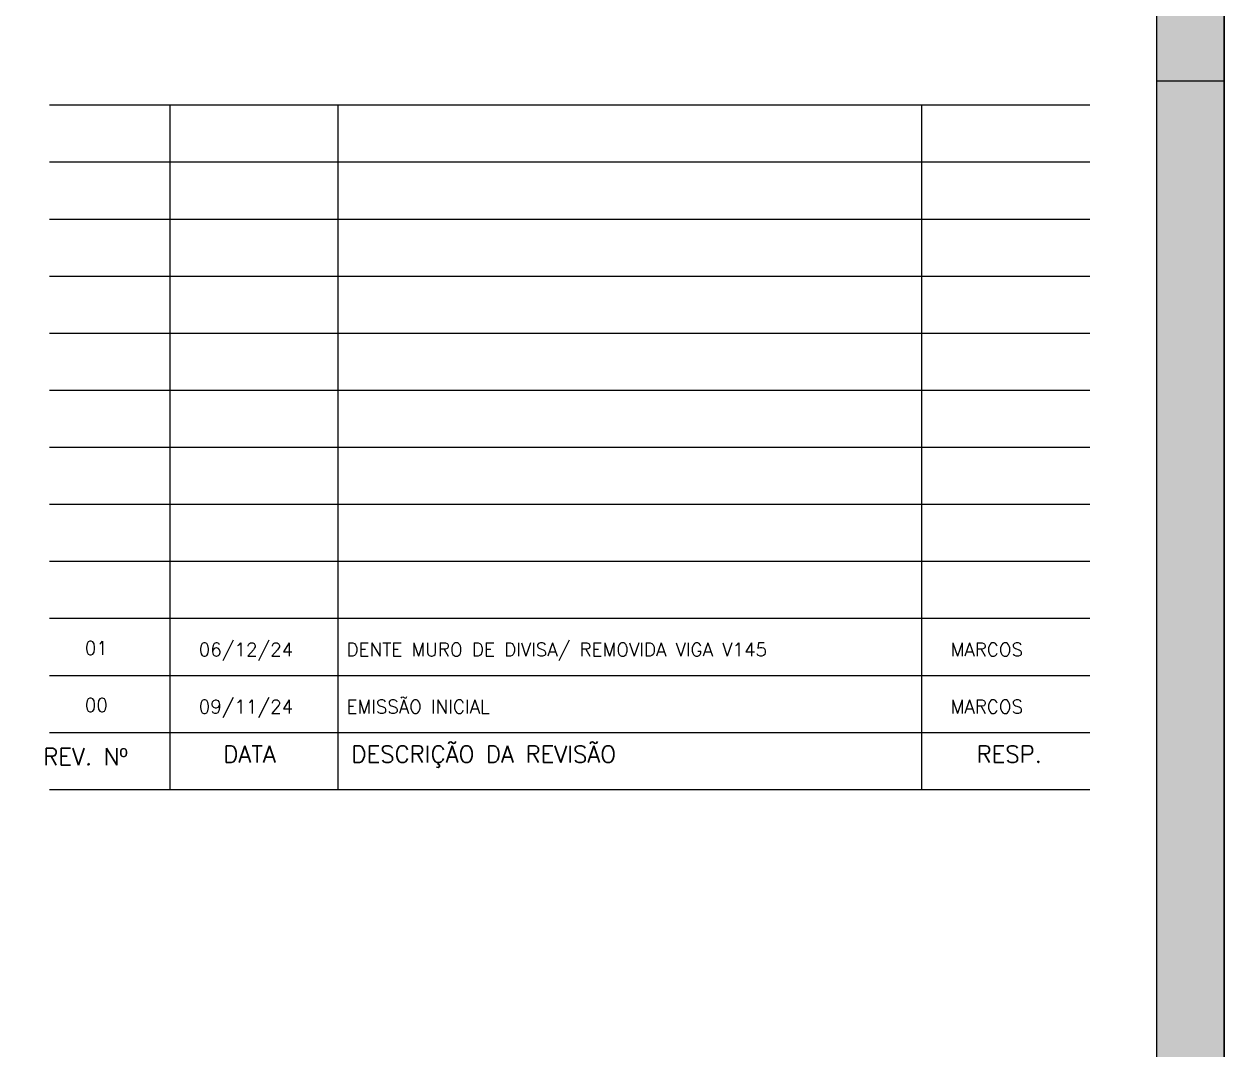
# Model space of a CAD drawing. Extents: x -5956 to 5211, y -572 to 5735.
# Drawn here: x 3870 to 5211, y 573 to 1719 of the extents above; entities that cross this region are included whole.
import ezdxf

# ---------------------------------------------------------------- set-up
doc = ezdxf.new("R2010")
doc.units = 0
doc.header["$LTSCALE"] = 100
doc.header["$MEASUREMENT"] = 0
doc.layers.get('0').update_dxf_attribs({"color": 245, "linetype": 'CONTINUOUS'})
doc.layers.add('235', color=7, linetype='CONTINUOUS')
doc.layers.add('TEX1', color=7, linetype='CONTINUOUS')
doc.styles.get("Standard").update_dxf_attribs({"font": 'ROMANS.SHX'})

msp = doc.modelspace()

# ---------------------------------------------------------------- linework, layer by layer
for p, q in [((5136.288708, 1655.409286), (5211.288708, 1655.409286)), ((3898.788708, 1628.409286), (5061.288708, 1628.409286)), ((4033.788708, 863.409286), (4033.788708, 1628.409286)), ((4221.288708, 863.409286), (4221.288708, 1628.409286)), ((4873.788708, 863.409286), (4873.788708, 1628.409286)), ((3898.788708, 1564.659286), (5061.288708, 1564.659286)), ((3898.788708, 1500.909286), (5061.288708, 1500.909286)), ((3898.788708, 1437.159286), (5061.288708, 1437.159286)), ((3898.788708, 1373.409286), (5061.288708, 1373.409286)), ((3898.788708, 1309.659286), (5061.288708, 1309.659286)), ((3898.788708, 1245.909286), (5061.288708, 1245.909286)), ((3898.788708, 1182.159286), (5061.288708, 1182.159286)), ((3898.788708, 1118.409286), (5061.288708, 1118.409286)), ((3898.788708, 1054.659286), (5061.288708, 1054.659286)), ((3898.788708, 990.909286), (5061.288708, 990.909286)), ((3898.788708, 927.159286), (5061.288708, 927.159286)), ((3898.788708, 863.409286), (5061.288708, 863.409286))]:
    msp.add_line(p, q)
for points in [[(-5956.211292, -572.090714), (5211.288708, -572.090714), (5211.288708, 5735.409286), (-5956.211292, 5735.409286), (-5956.211292, -572.090714)], [(5136.288708, 5735.409286), (5211.288708, 5735.409286), (5211.288708, -572.090714), (5136.288708, -572.090714), (5136.288708, 5735.409286)], [(-5768.711292, -497.090714), (5136.288708, -497.090714), (5136.288708, 5660.409286), (-5768.711292, 5660.409286), (-5768.711292, -497.090714)]]:
    msp.add_lwpolyline(points)
at = {"layer": '235'}
for points in [[(5136.288708, 5735.409286), (5211.288708, 5735.409286), (5211.288708, -572.090714)], [(5136.288708, 5735.409286), (5211.288708, -572.090714), (5211.288708, -572.090714)], [(5136.288708, 5735.409286), (5211.288708, -572.090714), (5136.288708, -572.090714)], [(5136.288708, 5735.409286), (5136.288708, -572.090714), (5136.288708, -572.090714)], [(5136.288708, 5735.409286), (5136.288708, -572.090714), (5136.288708, 5735.409286)]]:
    msp.add_solid(points, dxfattribs=at)

# ---------------------------------------------------------------- texts
for s, p in [('01', (3938.382733, 1014.007578)), ('06/12/24', (4065.73413, 1012.221798)), ('DENTE MURO DE DIVISA/ REMOVIDA VIGA V145', (4230.73413, 1012.221798)), ('MARCOS', (4905.73413, 1012.221798)), ('09/11/24', (4065.73413, 948.471798)), ('EMISSÃO INICIAL', (4230.73413, 948.471798)), ('00', (3938.382733, 950.257578)), ('MARCOS', (4905.73413, 948.471798))]:
    msp.add_text(s, height=15).set_placement(p)
at = {"layer": 'TEX1'}
for s, p in [('DATA', (4093.163708, 893.409286)), ('DESCRIÇÃO DA REVISÃO', (4236.288708, 893.409286)), ('RESP.', (4934.763783, 893.409286)), ('REV. Nº', (3892.033564, 890.734353))]:
    msp.add_text(s, height=18.75, dxfattribs=at).set_placement(p)

doc.saveas('drawing.dxf')
